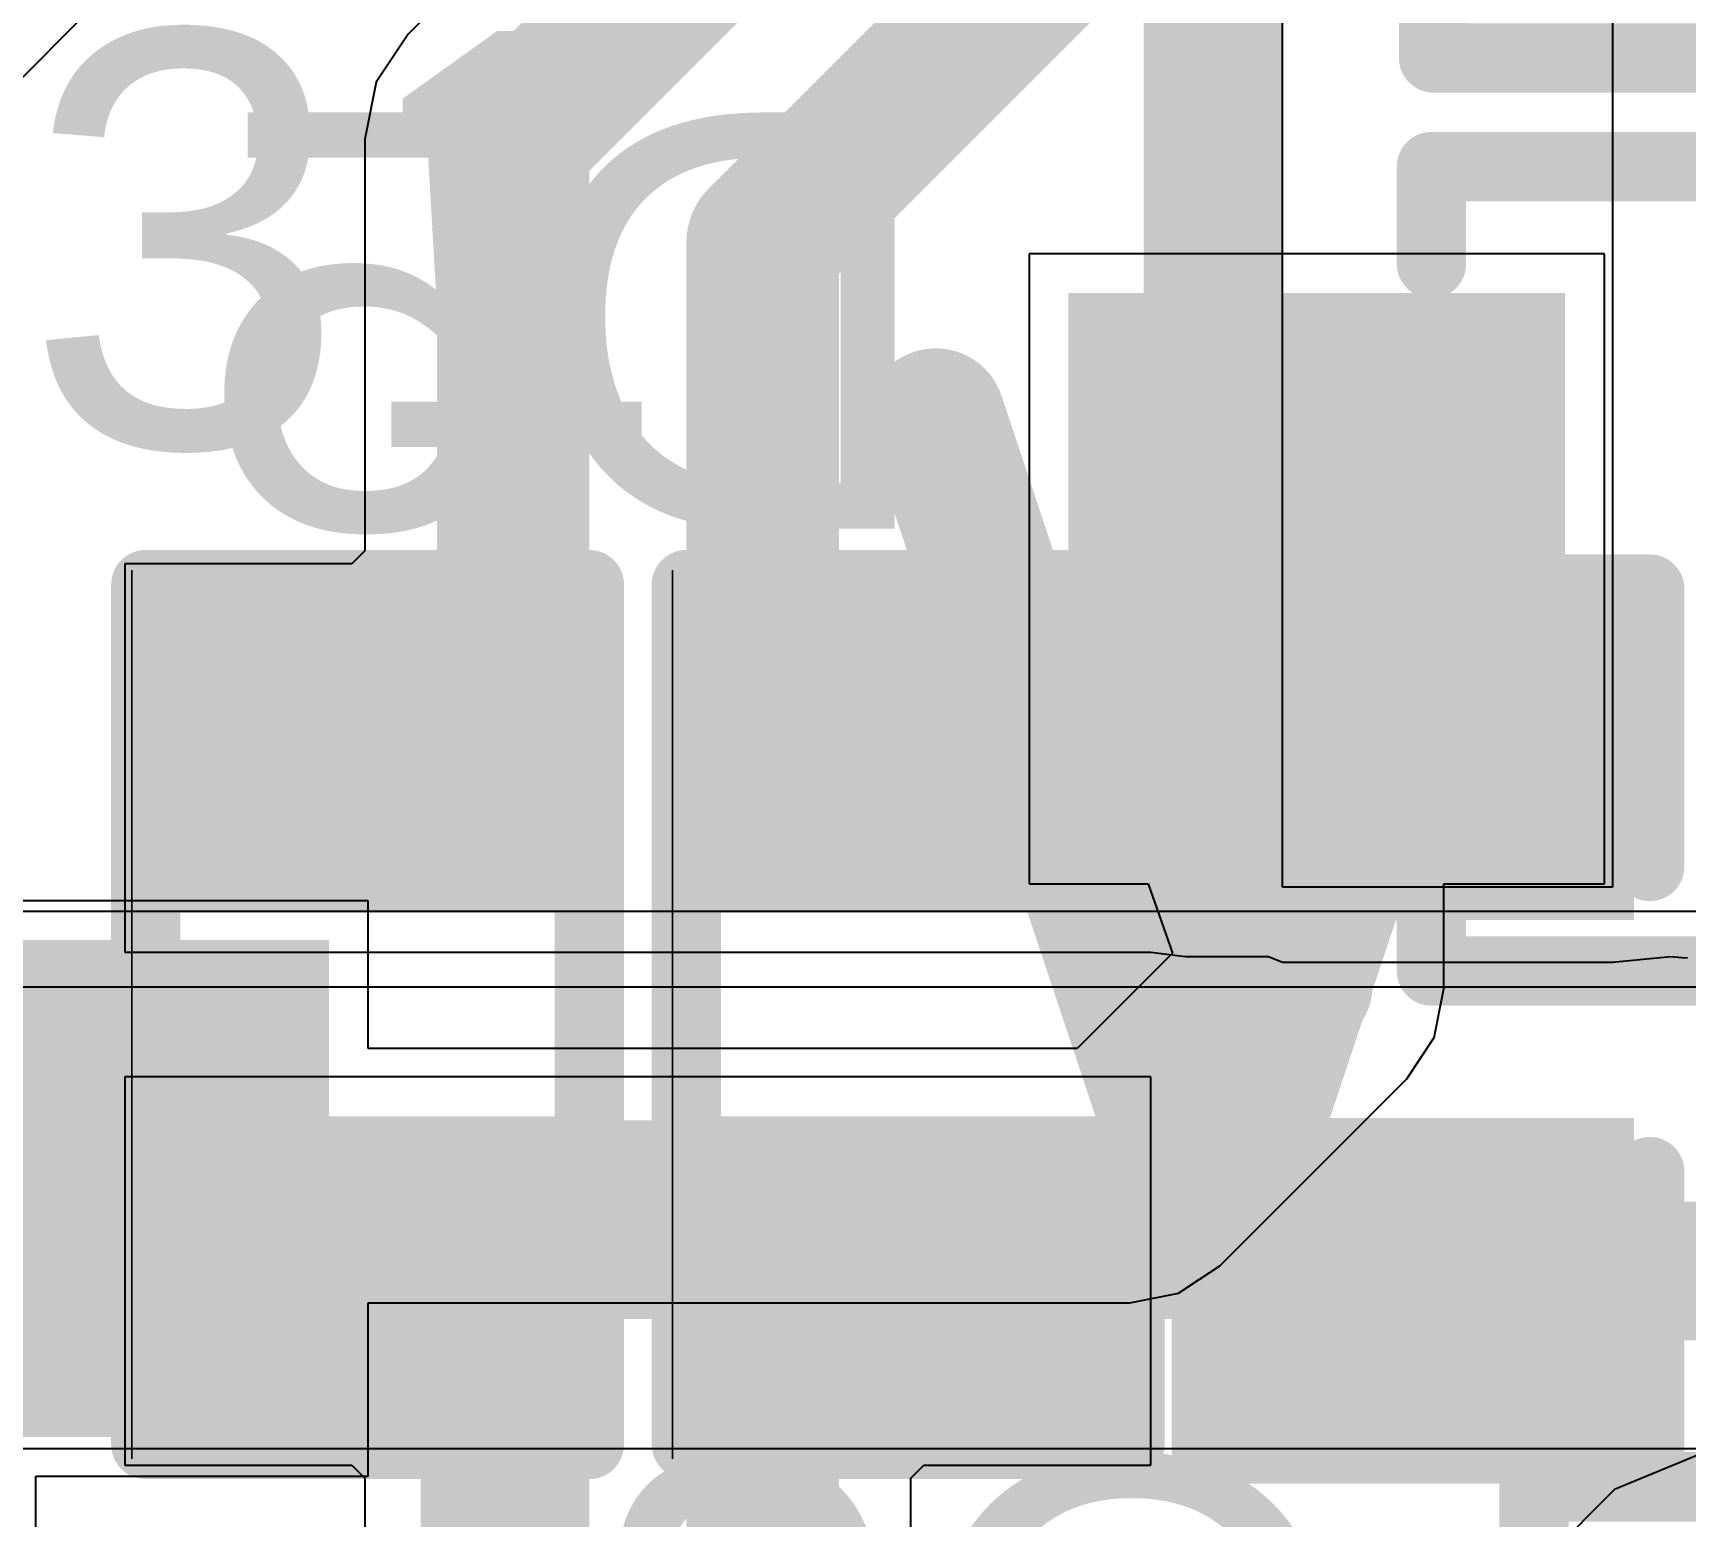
# Model space of a CAD drawing. Header units: inches. Extents: x -6 to 5433, y -4 to 5447.
# Drawn here: x 56.838 to 59.867, y 12.061 to 14.778 of the extents above; entities that cross this region are included whole.
import ezdxf

# ---------------------------------------------------------------- set-up
doc = ezdxf.new("R2010")
doc.units = ezdxf.units.IN
for name, color, linetype in [('Bottom Layer', 5, 'Continuous'), ('Bottom Overlay', 54, 'Continuous'), ('Bottom Paste', 16, 'Continuous'), ('Bottom Solder', 6, 'Continuous'), ('Ground', 16, 'Continuous'), ('Mechanical 4', 56, 'Continuous'), ('Power', 76, 'Continuous'), ('Top Layer', 1, 'Continuous'), ('Top Overlay', 2, 'Continuous'), ('Top Paste', 8, 'Continuous'), ('Top Solder', 216, 'Continuous')]:
    doc.layers.add(name, color=color, linetype=linetype)
doc.styles.add('Arial', font='', dxfattribs={"height": 0.2})
doc.styles.get('Arial').set_extended_font_data('Arial')

# ---------------------------------------------------------------- blocks, each defined once
blk = doc.blocks.new('R___0402_90')
at = {"layer": 'Top Layer'}
for points in [[(-0.6985, -0.3175), (-0.6985, 0.3175), (-0.2413, 0.3175), (-0.2413, -0.3175)], [(0.2413, -0.3175), (0.2413, 0.3175), (0.6985, 0.3175), (0.6985, -0.3175)]]:
    blk.add_hatch(color=1, dxfattribs=at).paths.add_polyline_path(points)
at = {"layer": 'Top Paste'}
for points in [[(-0.6985, -0.3175), (-0.6985, 0.3175), (-0.2413, 0.3175), (-0.2413, -0.3175)], [(0.2413, -0.3175), (0.2413, 0.3175), (0.6985, 0.3175), (0.6985, -0.3175)]]:
    blk.add_hatch(color=8, dxfattribs=at).paths.add_polyline_path(points)
at = {"layer": 'Top Solder'}
for points in [[(-0.7535, -0.3725), (-0.7535, 0.3725), (-0.1863, 0.3725), (-0.1863, -0.3725)], [(0.1863, -0.3725), (0.1863, 0.3725), (0.7535, 0.3725), (0.7535, -0.3725)]]:
    blk.add_hatch(color=216, dxfattribs=at).paths.add_polyline_path(points)
at = {"layer": 'Top Overlay'}
for points in [[(0.7874, 0.4064, 0.127, 0.127, 0), (-0.7874, 0.4064, 0.127, 0.127, 0)], [(-0.7874, -0.4064, 0.127, 0.127, 0), (-0.7874, 0.4064, 0.127, 0.127, 0)], [(0.7874, -0.4064, 0.127, 0.127, 0), (0.7874, 0.4064, 0.127, 0.127, 0)], [(0.7874, -0.4064, 0.127, 0.127, 0), (-0.7874, -0.4064, 0.127, 0.127, 0)], [(0.8128, -0.4318, 0.00323, 0.00323, 0), (-0.8128, -0.4318, 0.00323, 0.00323, 0)]]:
    blk.add_lwpolyline(points, format="xyseb", dxfattribs=at)
for points in [[(-0.8191, 0.4064, 0.0635, 0.0635, 1), (-0.7556, 0.4064, 0.0635, 0.0635, 1)], [(-0.8191, 0.4064, 0.0635, 0.0635, 1), (-0.7556, 0.4064, 0.0635, 0.0635, 1)], [(0.7556, 0.4064, 0.0635, 0.0635, 1), (0.8191, 0.4064, 0.0635, 0.0635, 1)], [(0.7556, 0.4064, 0.0635, 0.0635, 1), (0.8191, 0.4064, 0.0635, 0.0635, 1)], [(-0.8191, -0.4064, 0.0635, 0.0635, 1), (-0.7556, -0.4064, 0.0635, 0.0635, 1)], [(-0.8191, -0.4064, 0.0635, 0.0635, 1), (-0.7556, -0.4064, 0.0635, 0.0635, 1)], [(0.7556, -0.4064, 0.0635, 0.0635, 1), (0.8191, -0.4064, 0.0635, 0.0635, 1)], [(0.7556, -0.4064, 0.0635, 0.0635, 1), (0.8191, -0.4064, 0.0635, 0.0635, 1)], [(-0.8136, -0.4318, 0.00161, 0.00161, 1), (-0.812, -0.4318, 0.00161, 0.00161, 1)], [(0.812, -0.4318, 0.00161, 0.00161, 1), (0.8136, -0.4318, 0.00161, 0.00161, 1)]]:
    blk.add_lwpolyline(points, format="xyseb", close=True, dxfattribs=at)
blk = doc.blocks.new('R___0402_92')
at = {"layer": 'Top Layer'}
for points in [[(-0.6985, -0.3175), (-0.6985, 0.3175), (-0.2413, 0.3175), (-0.2413, -0.3175)], [(0.2413, -0.3175), (0.2413, 0.3175), (0.6985, 0.3175), (0.6985, -0.3175)]]:
    blk.add_hatch(color=1, dxfattribs=at).paths.add_polyline_path(points)
at = {"layer": 'Top Paste'}
for points in [[(-0.6985, -0.3175), (-0.6985, 0.3175), (-0.2413, 0.3175), (-0.2413, -0.3175)], [(0.2413, -0.3175), (0.2413, 0.3175), (0.6985, 0.3175), (0.6985, -0.3175)]]:
    blk.add_hatch(color=8, dxfattribs=at).paths.add_polyline_path(points)
at = {"layer": 'Top Solder'}
for points in [[(-0.7535, -0.3725), (-0.7535, 0.3725), (-0.1863, 0.3725), (-0.1863, -0.3725)], [(0.1863, -0.3725), (0.1863, 0.3725), (0.7535, 0.3725), (0.7535, -0.3725)]]:
    blk.add_hatch(color=216, dxfattribs=at).paths.add_polyline_path(points)
at = {"layer": 'Top Overlay'}
for points in [[(0.7874, 0.4064, 0.127, 0.127, 0), (-0.7874, 0.4064, 0.127, 0.127, 0)], [(-0.7874, -0.4064, 0.127, 0.127, 0), (-0.7874, 0.4064, 0.127, 0.127, 0)], [(0.7874, -0.4064, 0.127, 0.127, 0), (0.7874, 0.4064, 0.127, 0.127, 0)], [(0.7874, -0.4064, 0.127, 0.127, 0), (-0.7874, -0.4064, 0.127, 0.127, 0)], [(0.8128, -0.4318, 0.00323, 0.00323, 0), (-0.8128, -0.4318, 0.00323, 0.00323, 0)]]:
    blk.add_lwpolyline(points, format="xyseb", dxfattribs=at)
for points in [[(-0.8191, 0.4064, 0.0635, 0.0635, 1), (-0.7556, 0.4064, 0.0635, 0.0635, 1)], [(-0.8191, 0.4064, 0.0635, 0.0635, 1), (-0.7556, 0.4064, 0.0635, 0.0635, 1)], [(0.7556, 0.4064, 0.0635, 0.0635, 1), (0.8191, 0.4064, 0.0635, 0.0635, 1)], [(0.7556, 0.4064, 0.0635, 0.0635, 1), (0.8191, 0.4064, 0.0635, 0.0635, 1)], [(-0.8191, -0.4064, 0.0635, 0.0635, 1), (-0.7556, -0.4064, 0.0635, 0.0635, 1)], [(-0.8191, -0.4064, 0.0635, 0.0635, 1), (-0.7556, -0.4064, 0.0635, 0.0635, 1)], [(0.7556, -0.4064, 0.0635, 0.0635, 1), (0.8191, -0.4064, 0.0635, 0.0635, 1)], [(0.7556, -0.4064, 0.0635, 0.0635, 1), (0.8191, -0.4064, 0.0635, 0.0635, 1)], [(-0.8136, -0.4318, 0.00161, 0.00161, 1), (-0.812, -0.4318, 0.00161, 0.00161, 1)], [(0.812, -0.4318, 0.00161, 0.00161, 1), (0.8136, -0.4318, 0.00161, 0.00161, 1)]]:
    blk.add_lwpolyline(points, format="xyseb", close=True, dxfattribs=at)
blk = doc.blocks.new('SOT_23_B_111')
at = {"layer": 'Bottom Overlay'}
for points in [[(-1.5494, -0.8128, 0.127, 0.127, 0), (-1.5494, 0.5842, 0.127, 0.127, 0)], [(-0.5588, -0.8128, 0.127, 0.127, 0), (-1.5494, -0.8128, 0.127, 0.127, 0)]]:
    blk.add_lwpolyline(points, format="xyseb", dxfattribs=at)
blk.add_lwpolyline([(-1.5812, -0.8128, 0.0635, 0.0635, 1), (-1.5176, -0.8128, 0.0635, 0.0635, 1)], format="xyseb", close=True, dxfattribs=at)
blk.add_lwpolyline([(-1.5812, -0.8128, 0.0635, 0.0635, 1), (-1.5176, -0.8128, 0.0635, 0.0635, 1)], format="xyseb", close=True, dxfattribs=at)
blk = doc.blocks.new('SOD_323_B_162')
at = {"layer": 'Bottom Layer'}
for points in [[(-0.75, -0.45), (-1.55, -0.45), (-1.55, 0.45), (-0.75, 0.45)], [(1.55, -0.45), (0.75, -0.45), (0.75, 0.45), (1.55, 0.45)]]:
    blk.add_hatch(color=5, dxfattribs=at).paths.add_polyline_path(points)
at = {"layer": 'Bottom Overlay'}
for points in [[(-2.0069, 0.4823), (-0.9147, 0.4823), (-0.9147, 0.7871), (-2.0069, 0.7871)], [(-2.0069, -0.5083), (-1.5751, -0.5083), (-1.5751, 0.5077), (-2.0069, 0.5077)], [(-2.0069, -0.7877), (-0.9147, -0.7877), (-0.9147, -0.4829), (-2.0069, -0.4829)]]:
    blk.add_hatch(color=54, dxfattribs=at).paths.add_polyline_path(points)
at = {"layer": 'Bottom Paste'}
for points in [[(-0.75, -0.45), (-1.55, -0.45), (-1.55, 0.45), (-0.75, 0.45)], [(1.55, -0.45), (0.75, -0.45), (0.75, 0.45), (1.55, 0.45)]]:
    blk.add_hatch(color=16, dxfattribs=at).paths.add_polyline_path(points)
at = {"layer": 'Bottom Solder'}
for points in [[(-0.695, -0.505), (-1.605, -0.505), (-1.605, 0.505), (-0.695, 0.505)], [(1.605, -0.505), (0.695, -0.505), (0.695, 0.505), (1.605, 0.505)]]:
    blk.add_hatch(color=6, dxfattribs=at).paths.add_polyline_path(points)
at = {"layer": 'Bottom Overlay'}
for points in [[(0.9398, 0.7366, 0.127, 0.127, 0), (-0.9144, 0.7366, 0.127, 0.127, 0)], [(0.9398, 0.7366, 0.127, 0.127, 0), (0.9398, 0.5588, 0.127, 0.127, 0)], [(0.9398, -0.5588, 0.127, 0.127, 0), (0.9398, -0.7366, 0.127, 0.127, 0)], [(0.9398, -0.7366, 0.127, 0.127, 0), (-0.9144, -0.7366, 0.127, 0.127, 0)]]:
    blk.add_lwpolyline(points, format="xyseb", dxfattribs=at)
for points in [[(-0.9461, 0.7366, 0.0635, 0.0635, 1), (-0.8827, 0.7366, 0.0635, 0.0635, 1)], [(0.908, 0.7366, 0.0635, 0.0635, 1), (0.9715, 0.7366, 0.0635, 0.0635, 1)], [(0.908, 0.7366, 0.0635, 0.0635, 1), (0.9715, 0.7366, 0.0635, 0.0635, 1)], [(0.908, 0.5588, 0.0635, 0.0635, 1), (0.9715, 0.5588, 0.0635, 0.0635, 1)], [(0.908, -0.5588, 0.0635, 0.0635, 1), (0.9715, -0.5588, 0.0635, 0.0635, 1)], [(-0.9461, -0.7366, 0.0635, 0.0635, 1), (-0.8827, -0.7366, 0.0635, 0.0635, 1)], [(0.908, -0.7366, 0.0635, 0.0635, 1), (0.9715, -0.7366, 0.0635, 0.0635, 1)], [(0.908, -0.7366, 0.0635, 0.0635, 1), (0.9715, -0.7366, 0.0635, 0.0635, 1)]]:
    blk.add_lwpolyline(points, format="xyseb", close=True, dxfattribs=at)
blk = doc.blocks.new('SOD_323_B_164')
at = {"layer": 'Bottom Layer'}
for points in [[(-0.75, -0.45), (-1.55, -0.45), (-1.55, 0.45), (-0.75, 0.45)], [(1.55, -0.45), (0.75, -0.45), (0.75, 0.45), (1.55, 0.45)]]:
    blk.add_hatch(color=5, dxfattribs=at).paths.add_polyline_path(points)
at = {"layer": 'Bottom Overlay'}
for points in [[(-2.0067, 0.4825), (-0.9145, 0.4825), (-0.9145, 0.7873), (-2.0067, 0.7873)], [(-2.0067, -0.5081), (-1.5749, -0.5081), (-1.5749, 0.5079), (-2.0067, 0.5079)], [(-2.0067, -0.7875), (-0.9145, -0.7875), (-0.9145, -0.4827), (-2.0067, -0.4827)]]:
    blk.add_hatch(color=54, dxfattribs=at).paths.add_polyline_path(points)
at = {"layer": 'Bottom Paste'}
for points in [[(-0.75, -0.45), (-1.55, -0.45), (-1.55, 0.45), (-0.75, 0.45)], [(1.55, -0.45), (0.75, -0.45), (0.75, 0.45), (1.55, 0.45)]]:
    blk.add_hatch(color=16, dxfattribs=at).paths.add_polyline_path(points)
at = {"layer": 'Bottom Solder'}
for points in [[(-0.695, -0.505), (-1.605, -0.505), (-1.605, 0.505), (-0.695, 0.505)], [(1.605, -0.505), (0.695, -0.505), (0.695, 0.505), (1.605, 0.505)]]:
    blk.add_hatch(color=6, dxfattribs=at).paths.add_polyline_path(points)
at = {"layer": 'Bottom Overlay'}
for points in [[(0.9398, 0.7366, 0.127, 0.127, 0), (-0.9144, 0.7366, 0.127, 0.127, 0)], [(0.9398, 0.7366, 0.127, 0.127, 0), (0.9398, 0.5588, 0.127, 0.127, 0)], [(0.9398, -0.5588, 0.127, 0.127, 0), (0.9398, -0.7366, 0.127, 0.127, 0)], [(0.9398, -0.7366, 0.127, 0.127, 0), (-0.9144, -0.7366, 0.127, 0.127, 0)]]:
    blk.add_lwpolyline(points, format="xyseb", dxfattribs=at)
for points in [[(-0.9461, 0.7366, 0.0635, 0.0635, 1), (-0.8827, 0.7366, 0.0635, 0.0635, 1)], [(0.908, 0.7366, 0.0635, 0.0635, 1), (0.9715, 0.7366, 0.0635, 0.0635, 1)], [(0.908, 0.7366, 0.0635, 0.0635, 1), (0.9715, 0.7366, 0.0635, 0.0635, 1)], [(0.908, 0.5588, 0.0635, 0.0635, 1), (0.9715, 0.5588, 0.0635, 0.0635, 1)], [(0.908, -0.5588, 0.0635, 0.0635, 1), (0.9715, -0.5588, 0.0635, 0.0635, 1)], [(-0.9461, -0.7366, 0.0635, 0.0635, 1), (-0.8827, -0.7366, 0.0635, 0.0635, 1)], [(0.908, -0.7366, 0.0635, 0.0635, 1), (0.9715, -0.7366, 0.0635, 0.0635, 1)], [(0.908, -0.7366, 0.0635, 0.0635, 1), (0.9715, -0.7366, 0.0635, 0.0635, 1)]]:
    blk.add_lwpolyline(points, format="xyseb", close=True, dxfattribs=at)
blk = doc.blocks.new('SOD_323_B_165')
at = {"layer": 'Bottom Layer'}
blk.add_hatch(color=5, dxfattribs=at).paths.add_polyline_path([(1.55, -0.45), (0.75, -0.45), (0.75, 0.45), (1.55, 0.45)])
at = {"layer": 'Bottom Paste'}
blk.add_hatch(color=16, dxfattribs=at).paths.add_polyline_path([(1.55, -0.45), (0.75, -0.45), (0.75, 0.45), (1.55, 0.45)])
at = {"layer": 'Bottom Solder'}
blk.add_hatch(color=6, dxfattribs=at).paths.add_polyline_path([(1.605, -0.505), (0.695, -0.505), (0.695, 0.505), (1.605, 0.505)])
at = {"layer": 'Bottom Overlay'}
for points in [[(0.9398, -0.5588, 0.127, 0.127, 0), (0.9398, -0.7366, 0.127, 0.127, 0)], [(-0.9144, -0.7366, 0.127, 0.127, 0), (0.9398, -0.7366, 0.127, 0.127, 0)]]:
    blk.add_lwpolyline(points, format="xyseb", dxfattribs=at)
for points in [[(0.908, -0.5588, 0.0635, 0.0635, 1), (0.9715, -0.5588, 0.0635, 0.0635, 1)], [(0.908, -0.7366, 0.0635, 0.0635, 1), (0.9715, -0.7366, 0.0635, 0.0635, 1)], [(0.908, -0.7366, 0.0635, 0.0635, 1), (0.9715, -0.7366, 0.0635, 0.0635, 1)]]:
    blk.add_lwpolyline(points, format="xyseb", close=True, dxfattribs=at)
blk = doc.blocks.new('____0402_209')
at = {"layer": 'Top Layer'}
for points in [[(-0.6985, -0.3175), (-0.6985, 0.3175), (-0.2413, 0.3175), (-0.2413, -0.3175)], [(0.2413, -0.3175), (0.2413, 0.3175), (0.6985, 0.3175), (0.6985, -0.3175)]]:
    blk.add_hatch(color=1, dxfattribs=at).paths.add_polyline_path(points)
at = {"layer": 'Top Paste'}
for points in [[(-0.6985, -0.3175), (-0.6985, 0.3175), (-0.2413, 0.3175), (-0.2413, -0.3175)], [(0.2413, -0.3175), (0.2413, 0.3175), (0.6985, 0.3175), (0.6985, -0.3175)]]:
    blk.add_hatch(color=8, dxfattribs=at).paths.add_polyline_path(points)
at = {"layer": 'Top Solder'}
for points in [[(-0.7585, -0.3775), (-0.7585, 0.3775), (-0.1813, 0.3775), (-0.1813, -0.3775)], [(0.1813, -0.3775), (0.1813, 0.3775), (0.7585, 0.3775), (0.7585, -0.3775)]]:
    blk.add_hatch(color=216, dxfattribs=at).paths.add_polyline_path(points)
at = {"layer": 'Top Overlay'}
for points in [[(-0.2794, 0.4064, 0.127, 0.127, 0), (-0.7874, 0.4064, 0.127, 0.127, 0)], [(-0.7874, -0.4064, 0.127, 0.127, 0), (-0.7874, 0.4064, 0.127, 0.127, 0)], [(0.7874, 0.4064, 0.127, 0.127, 0), (0.2794, 0.4064, 0.127, 0.127, 0)], [(0.7874, -0.4064, 0.127, 0.127, 0), (0.7874, 0.4064, 0.127, 0.127, 0)], [(-0.2794, -0.4064, 0.127, 0.127, 0), (-0.7874, -0.4064, 0.127, 0.127, 0)], [(0.7874, -0.4064, 0.127, 0.127, 0), (0.2794, -0.4064, 0.127, 0.127, 0)]]:
    blk.add_lwpolyline(points, format="xyseb", dxfattribs=at)
for points in [[(-0.8191, 0.4064, 0.0635, 0.0635, 1), (-0.7556, 0.4064, 0.0635, 0.0635, 1)], [(-0.8191, 0.4064, 0.0635, 0.0635, 1), (-0.7556, 0.4064, 0.0635, 0.0635, 1)], [(-0.3111, 0.4064, 0.0635, 0.0635, 1), (-0.2477, 0.4064, 0.0635, 0.0635, 1)], [(0.2477, 0.4064, 0.0635, 0.0635, 1), (0.3111, 0.4064, 0.0635, 0.0635, 1)], [(0.7556, 0.4064, 0.0635, 0.0635, 1), (0.8191, 0.4064, 0.0635, 0.0635, 1)], [(0.7556, 0.4064, 0.0635, 0.0635, 1), (0.8191, 0.4064, 0.0635, 0.0635, 1)], [(-0.8191, -0.4064, 0.0635, 0.0635, 1), (-0.7556, -0.4064, 0.0635, 0.0635, 1)], [(-0.8191, -0.4064, 0.0635, 0.0635, 1), (-0.7556, -0.4064, 0.0635, 0.0635, 1)], [(-0.3111, -0.4064, 0.0635, 0.0635, 1), (-0.2477, -0.4064, 0.0635, 0.0635, 1)], [(0.2477, -0.4064, 0.0635, 0.0635, 1), (0.3111, -0.4064, 0.0635, 0.0635, 1)], [(0.7556, -0.4064, 0.0635, 0.0635, 1), (0.8191, -0.4064, 0.0635, 0.0635, 1)], [(0.7556, -0.4064, 0.0635, 0.0635, 1), (0.8191, -0.4064, 0.0635, 0.0635, 1)]]:
    blk.add_lwpolyline(points, format="xyseb", close=True, dxfattribs=at)

msp = doc.modelspace()

# ---------------------------------------------------------------- linework, layer by layer
at = {"layer": 'Bottom Layer'}
for p, q in [((59.7171, 14.3741), (58.6631, 14.3741)), ((58.6631, 14.3741), (58.6631, 13.2201)), ((59.7171, 13.2201), (59.7171, 14.3741)), ((58.6631, 13.2201), (58.8814, 13.2201)), ((58.8814, 13.2201), (58.9257, 13.0931)), ((59.4232, 13.0279), (59.4232, 13.2201)), ((59.4232, 13.2201), (59.7171, 13.2201)), ((57.4522, 13.1891), (56.5267, 13.1891)), ((57.4522, 12.9186), (57.4522, 13.1891)), ((58.9257, 13.0931), (58.7512, 12.9186)), ((59.4055, 12.9387), (59.4232, 13.0279)), ((59.3549, 12.8631), (59.4055, 12.9387)), ((58.7512, 12.9186), (57.4522, 12.9186)), ((59.0126, 12.5207), (59.3549, 12.8631)), ((58.937, 12.4702), (59.0126, 12.5207)), ((57.4522, 12.1351), (57.4522, 12.4525)), ((57.4522, 12.4525), (58.8478, 12.4525)), ((58.8478, 12.4525), (58.937, 12.4702)), ((56.8428, 11.8862), (56.8428, 12.1351)), ((56.8428, 12.1351), (57.4522, 12.1351))]:
    msp.add_line(p, q, dxfattribs=at)
for points in [[(59.1901, 13.0279, 0.2032, 0.2032, 0), (59.1901, 13.7971, 0.2032, 0.2032, 0)], [(58.8478, 12.6855, 0.2032, 0.2032, 0), (59.1901, 13.0279, 0.2032, 0.2032, 0)], [(56.6097, 12.3796, 0.2032, 0.2032, 0), (56.9156, 12.6855, 0.2032, 0.2032, 0)], [(56.9156, 12.6855, 0.2032, 0.2032, 0), (58.8478, 12.6855, 0.2032, 0.2032, 0)]]:
    msp.add_lwpolyline(points, format="xyseb", dxfattribs=at)
for points in [[(59.1393, 13.7971, 0.1016, 0.1016, 1), (59.2409, 13.7971, 0.1016, 0.1016, 1)], [(59.1393, 13.0279, 0.1016, 0.1016, 1), (59.2409, 13.0279, 0.1016, 0.1016, 1)], [(59.1393, 13.0279, 0.1016, 0.1016, 1), (59.2409, 13.0279, 0.1016, 0.1016, 1)], [(56.8648, 12.6855, 0.1016, 0.1016, 1), (56.9664, 12.6855, 0.1016, 0.1016, 1)], [(56.8648, 12.6855, 0.1016, 0.1016, 1), (56.9664, 12.6855, 0.1016, 0.1016, 1)], [(58.797, 12.6855, 0.1016, 0.1016, 1), (58.8986, 12.6855, 0.1016, 0.1016, 1)], [(58.797, 12.6855, 0.1016, 0.1016, 1), (58.8986, 12.6855, 0.1016, 0.1016, 1)]]:
    msp.add_lwpolyline(points, format="xyseb", close=True, dxfattribs=at)
at = {"layer": 'Ground'}
for p, q in [((61.1316, 13.1693), (55.7954, 13.1693)), ((55.7954, 13.0318), (61.1316, 13.0318)), ((62.6731, 12.1852), (54.8129, 12.1852))]:
    msp.add_line(p, q, dxfattribs=at)
at = {"layer": 'Mechanical 4'}
for points in [[(59, 12.55, 0.254, 0.254, 0), (59, 16.648, 0.254, 0.254, 0)], [(58.492, 14.074, 0.254, 0.254, 0), (59, 12.55, 0.254, 0.254, 0)], [(59, 12.55, 0.254, 0.254, 0), (59.508, 14.074, 0.254, 0.254, 0)], [(56.781, 12.55, 0.254, 0.254, 0), (59.254, 12.55, 0.254, 0.254, 0)]]:
    msp.add_lwpolyline(points, format="xyseb", dxfattribs=at)
for points in [[(58.4285, 14.074, 0.127, 0.127, 1), (58.5555, 14.074, 0.127, 0.127, 1)], [(59.4445, 14.074, 0.127, 0.127, 1), (59.5715, 14.074, 0.127, 0.127, 1)], [(56.7175, 12.55, 0.127, 0.127, 1), (56.8445, 12.55, 0.127, 0.127, 1)], [(58.9365, 12.55, 0.127, 0.127, 1), (59.0635, 12.55, 0.127, 0.127, 1)], [(58.9365, 12.55, 0.127, 0.127, 1), (59.0635, 12.55, 0.127, 0.127, 1)], [(58.9365, 12.55, 0.127, 0.127, 1), (59.0635, 12.55, 0.127, 0.127, 1)], [(59.1905, 12.55, 0.127, 0.127, 1), (59.3175, 12.55, 0.127, 0.127, 1)]]:
    msp.add_lwpolyline(points, format="xyseb", close=True, dxfattribs=at)
at = {"layer": 'Power'}
for p, q in [((59.893, 12.1759), (59.736, 12.1109)), ((59.736, 12.1109), (59.6159, 11.9907))]:
    msp.add_line(p, q, dxfattribs=at)
at = {"layer": 'Top Layer'}
for p, q in [((59.7319, 15.648), (59.7319, 13.2139)), ((56.5784, 14.4574), (57.6967, 15.5757)), ((59.1273, 13.2139), (59.1273, 15.5133)), ((58.0314, 15.2825), (57.5252, 14.7763)), ((57.5252, 14.7763), (57.4663, 14.6881)), ((57.4663, 14.6881), (57.4456, 14.584)), ((57.4456, 14.584), (57.4456, 13.83)), ((57.4456, 13.83), (57.4218, 13.8063)), ((57.4218, 13.8063), (57.0063, 13.8063)), ((57.0063, 13.8063), (57.0063, 13.0951)), ((59.7319, 13.2139), (59.1273, 13.2139)), ((57.0063, 13.0951), (57.8953, 13.0951)), ((57.8953, 13.0951), (57.8953, 13.0951)), ((57.8953, 13.0951), (57.9969, 13.0951)), ((57.9969, 13.0951), (57.9969, 13.0951)), ((57.9969, 13.0951), (58.8859, 13.0951)), ((58.8859, 13.0951), (58.8859, 13.0951)), ((58.8859, 13.0951), (58.9495, 13.0869)), ((58.9495, 13.0869), (58.9495, 13.0869)), ((58.9495, 13.0869), (59.0095, 13.0869)), ((59.0095, 13.0869), (59.102, 13.0869)), ((59.102, 13.0869), (59.1273, 13.0765)), ((59.7319, 13.0765), (59.8385, 13.0869)), ((59.8385, 13.0869), (59.859, 13.0854)), ((59.859, 13.0854), (59.8694, 13.0846)), ((59.1273, 13.0765), (59.7121, 13.0765)), ((59.7121, 13.0765), (59.7319, 13.0765)), ((57.8736, 12.8665), (57.0063, 12.8665)), ((57.0063, 12.8665), (57.0063, 12.1553)), ((57.8953, 12.8665), (57.8736, 12.8665)), ((57.9969, 12.8665), (57.8953, 12.8665)), ((57.8953, 12.8665), (57.8953, 12.8665)), ((58.0186, 12.8665), (57.9969, 12.8665)), ((57.9969, 12.8665), (57.9969, 12.8665)), ((58.8859, 12.8665), (58.0186, 12.8665)), ((58.8859, 12.1553), (58.8859, 12.8665)), ((57.0063, 12.1553), (57.4218, 12.1553)), ((57.4218, 12.1553), (57.4456, 12.1315)), ((58.4466, 12.1315), (58.4703, 12.1553)), ((58.4703, 12.1553), (58.8859, 12.1553)), ((57.4456, 12.1315), (57.4456, 11.75)), ((58.4466, 11.75), (58.4466, 12.1315))]:
    msp.add_line(p, q, dxfattribs=at)
for points in [[(57.7175, 14.584, 0.2794, 0.2794, 0), (58.3033, 15.1698, 0.2794, 0.2794, 0)], [(58.1747, 14.3947, 0.2794, 0.2794, 0), (58.7605, 14.9805, 0.2794, 0.2794, 0)], [(57.7175, 13.7174, 0.2794, 0.2794, 0), (57.7175, 14.584, 0.2794, 0.2794, 0)], [(58.1747, 13.7174, 0.2794, 0.2794, 0), (58.1747, 14.3947, 0.2794, 0.2794, 0)], [(57.4508, 13.4507, 0.2794, 0.2794, 0), (57.7175, 13.7174, 0.2794, 0.2794, 0)], [(58.1747, 13.7174, 0.2794, 0.2794, 0), (58.4414, 13.4507, 0.2794, 0.2794, 0)], [(57.4508, 12.5109, 0.2794, 0.2794, 0), (57.7175, 12.2442, 0.2794, 0.2794, 0)], [(58.1747, 12.2442, 0.2794, 0.2794, 0), (58.4414, 12.5109, 0.2794, 0.2794, 0)], [(59.394, 12.5109, 0.254, 0.254, 0), (60.3589, 12.5109, 0.254, 0.254, 0)], [(57.7175, 11.4795, 0.2794, 0.2794, 0), (57.7175, 12.2442, 0.2794, 0.2794, 0)], [(58.1747, 11.4795, 0.2794, 0.2794, 0), (58.1747, 12.2442, 0.2794, 0.2794, 0)]]:
    msp.add_lwpolyline(points, format="xyseb", dxfattribs=at)
for points in [[(57.6476, 14.584, 0.1397, 0.1397, 1), (57.7873, 14.584, 0.1397, 0.1397, 1)], [(57.6476, 14.584, 0.1397, 0.1397, 1), (57.7873, 14.584, 0.1397, 0.1397, 1)], [(58.1048, 14.3947, 0.1397, 0.1397, 1), (58.2445, 14.3947, 0.1397, 0.1397, 1)], [(58.1048, 14.3947, 0.1397, 0.1397, 1), (58.2445, 14.3947, 0.1397, 0.1397, 1)], [(57.6476, 13.7174, 0.1397, 0.1397, 1), (57.7873, 13.7174, 0.1397, 0.1397, 1)], [(57.6476, 13.7174, 0.1397, 0.1397, 1), (57.7873, 13.7174, 0.1397, 0.1397, 1)], [(58.1048, 13.7174, 0.1397, 0.1397, 1), (58.2445, 13.7174, 0.1397, 0.1397, 1)], [(58.1048, 13.7174, 0.1397, 0.1397, 1), (58.2445, 13.7174, 0.1397, 0.1397, 1)], [(57.3809, 13.4507, 0.1397, 0.1397, 1), (57.5206, 13.4507, 0.1397, 0.1397, 1)], [(58.3715, 13.4507, 0.1397, 0.1397, 1), (58.5112, 13.4507, 0.1397, 0.1397, 1)], [(57.3809, 12.5109, 0.1397, 0.1397, 1), (57.5206, 12.5109, 0.1397, 0.1397, 1)], [(58.3715, 12.5109, 0.1397, 0.1397, 1), (58.5112, 12.5109, 0.1397, 0.1397, 1)], [(59.3305, 12.5109, 0.127, 0.127, 1), (59.4575, 12.5109, 0.127, 0.127, 1)], [(57.6476, 12.2442, 0.1397, 0.1397, 1), (57.7873, 12.2442, 0.1397, 0.1397, 1)], [(57.6476, 12.2442, 0.1397, 0.1397, 1), (57.7873, 12.2442, 0.1397, 0.1397, 1)], [(58.1048, 12.2442, 0.1397, 0.1397, 1), (58.2445, 12.2442, 0.1397, 0.1397, 1)], [(58.1048, 12.2442, 0.1397, 0.1397, 1), (58.2445, 12.2442, 0.1397, 0.1397, 1)]]:
    msp.add_lwpolyline(points, format="xyseb", close=True, dxfattribs=at)

# ---------------------------------------------------------------- block references
for name, p, rotation in [('SOD_323_B_162', (60.344, 15.4692), 180), ('SOD_323_B_164', (60.3401, 13.7971), 180), ('R___0402_92', (57.4508, 12.9808), 270), ('R___0402_90', (58.4414, 12.9808), 270), ('____0402_209', (59.394, 12.9726), 270), ('SOD_323_B_165', (56.8752, 11.5121), 90), ('SOT_23_B_111', (60.4012, 10.5664), 270)]:
    msp.add_blockref(name, p, dxfattribs=dict(rotation=rotation))

# ---------------------------------------------------------------- texts
at = {"layer": 'Bottom Overlay', "style": 'Arial', "text_generation_flag": 2}
for s, p in [('D5', (58.5042, 13.8709)), ('Q2', (59.2648, 11.4061))]:
    msp.add_text(s, height=0.762, dxfattribs=at).set_placement(p)
at = {"layer": 'Top Overlay', "style": 'Arial'}
msp.add_text('C31', height=0.762, dxfattribs=at).set_placement((56.0524, 14.0202))

doc.saveas('drawing.dxf')
